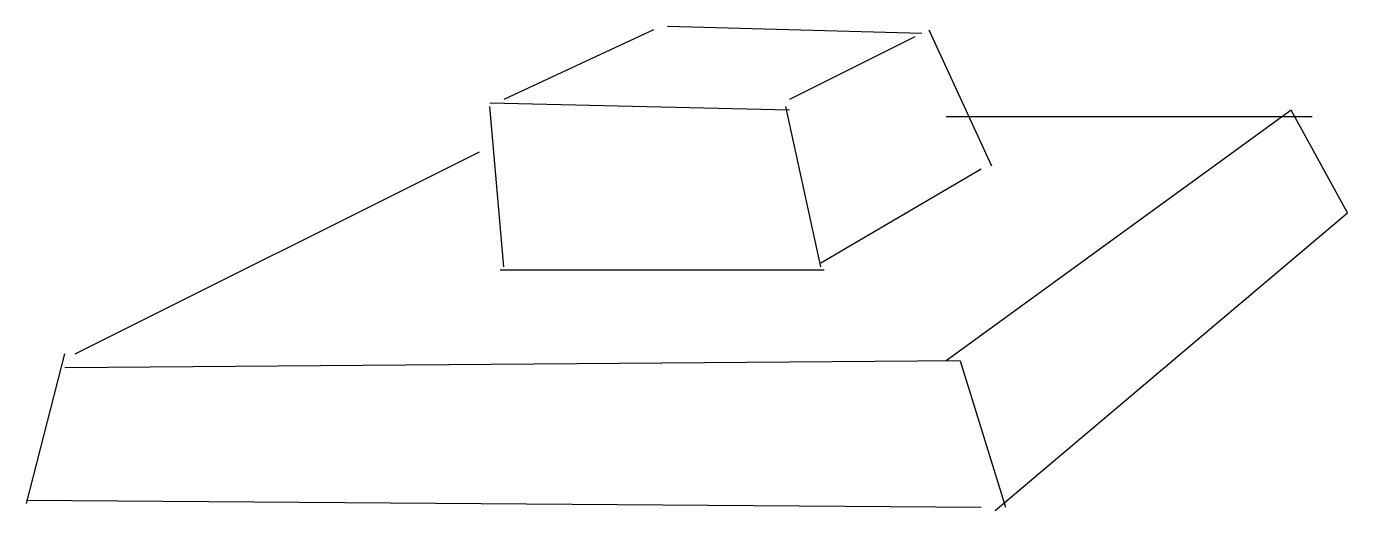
# Model space of a CAD drawing. Header units: metres. Extents: x -260 to 119, y -177 to -38.
import ezdxf

# ---------------------------------------------------------------- set-up
doc = ezdxf.new("R2010")
doc.units = ezdxf.units.M

msp = doc.modelspace()

# ---------------------------------------------------------------- linework, layer by layer
at = {"layer": 'Capa_por_defecto', "color": 0}
for p, q in [((-80, -39), (-123, -59)), ((-3, -40), (-76, -38)), ((-5, -41), (-41, -59)), ((-1, -39), (17, -78)), ((-41, -62), (-127, -60)), ((-123, -107), (-127, -61)), ((-32, -107), (-42, -61)), ((103, -62), (4, -134)), ((109, -64), (4, -64)), ((119.192209, -91.526969), (103, -62)), ((-246, -132), (-130, -74)), ((14, -79), (-32, -106)), ((18, -177), (119.192209, -91.526969)), ((-31, -108), (-124, -108)), ((-260, -175), (-249, -132)), ((8, -134), (-249, -136)), ((8, -134), (21, -176)), ((-260, -174), (14, -176))]:
    msp.add_line(p, q, dxfattribs=at)

doc.saveas('drawing.dxf')
